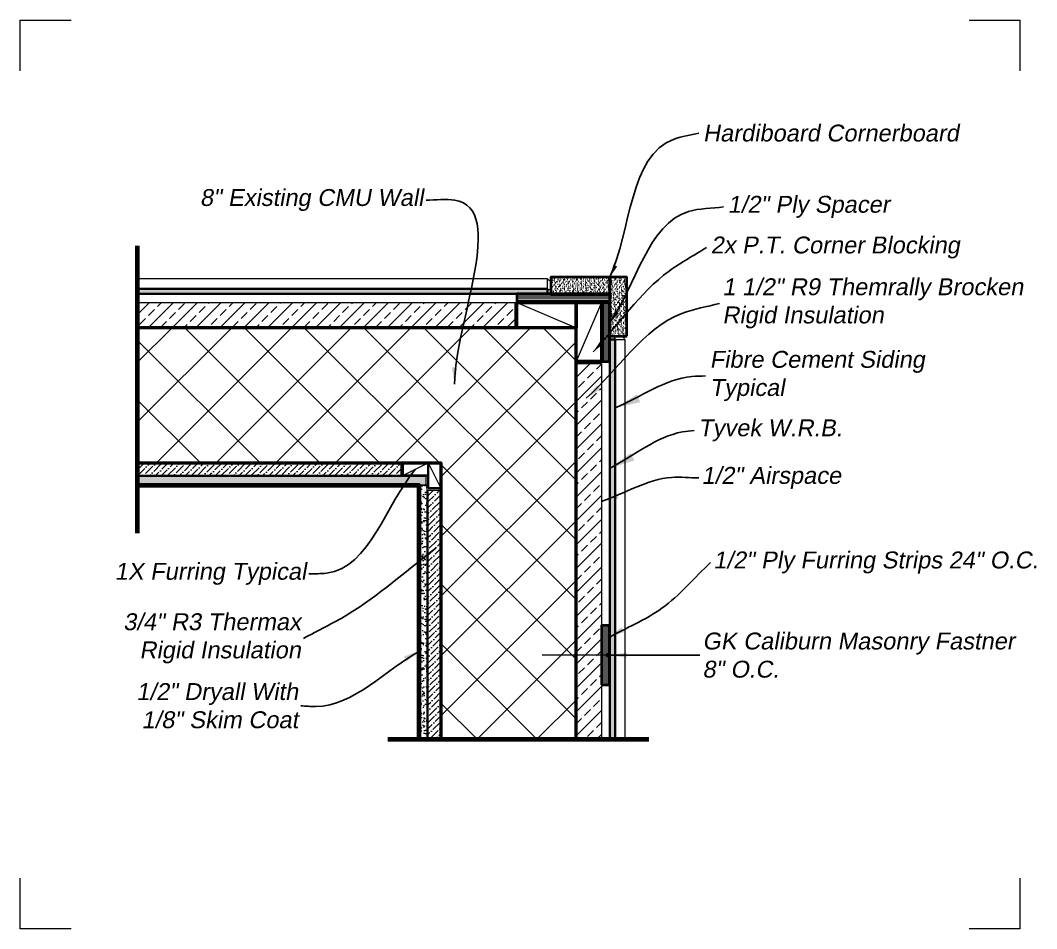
# Model space of a CAD drawing. Header units: inches. Extents: x -3905 to 10892, y 1064 to 9590.
# Drawn here: x 534.2 to 594.4, y 3620 to 3673.8 of the extents above; entities that cross this region are included whole.
import ezdxf

# ---------------------------------------------------------------- set-up
doc = ezdxf.new("R2010")
doc.units = ezdxf.units.IN
doc.header["$MEASUREMENT"] = 0
doc.layers.add('SECTIONS', color=70, linetype='Continuous', lineweight=0)
doc.layers.add('VP', color=164, linetype='Continuous', lineweight=0, plot=False)
doc.styles.add('DS-TXT1', font='arial.ttf', dxfattribs={"oblique": 10})
doc.dimstyles.new('DS-Fraction$7', dxfattribs={"dimtxt": 0.125, "dimasz": 0.125, "dimexe": 0.06, "dimexo": 0.06, "dimgap": 0.02, "dimtad": 0, "dimdec": 3, "dimzin": 0, "dimdsep": 46, "dimlunit": 4, "dimtxsty": 'DS-TXT1', "dimblk": 'BOXFILLED', "dimcen": -0.06, "dimclrd": 256, "dimclre": 256, "dimclrt": 256, "dimadec": 0, "dimazin": 0, "dimtfac": 1, "dimtdec": 3, "dimtmove": 1, "dimatfit": 3, "dimfxl": 1, "dimfrac": 2, "dimtolj": 1, "dimtzin": 0, "dimlwd": 0, "dimlwe": -1, "dimarcsym": 0})
pattern_1 = [(45, (-9.7597, -1.5269), (-0.70710678, 0.70710678), []), (45, (-9.0526, -1.5269), (-0.70710678, 0.70710678), [0.5, -0.25])]
pattern_2 = [(45, (-9.75966, -1.5269), (0.132582521, 0.486135912), [0.625, -0.125, 0, -0.125])]
pattern_3 = [(37.5, (-9.75966, -1.5269), (-0.012598672, 0.385364754), [0, -0.304, 0, -0.34, 0, -0.325]), (7.5, (-9.75966, -1.5269), (0.35395534, 0.56442921), [0, -0.164, 0, -0.274, 0, -0.105]), (327.5, (-10.00566, -1.5269), (0.622828372, 0.00113181), [0, -0.1, 0, -0.36, 0, -0.47]), (317.5, (-10.00566, -1.5269), (0.60122532, 0.17553511), [0, -0.05, 0, -0.236, 0, -0.27])]
pattern_4 = [(127.5, (-4.99938, 3.74636), (-0.192682377, -0.006299336), [0, -0.152, 0, -0.17, 0, -0.1625]), (97.5, (-4.99938, 3.74636), (-0.282214607, 0.17697767), [0, -0.082, 0, -0.137, 0, -0.0525]), (57.5, (-4.99938, 3.62336), (-0.000565905, 0.311414186), [0, -0.05, 0, -0.18, 0, -0.235]), (47.5, (-4.99938, 3.62336), (-0.087767556, 0.30061266), [0, -0.025, 0, -0.118, 0, -0.135])]

# ---------------------------------------------------------------- blocks, each defined once
blk = doc.blocks.new('_BoxFilled')
at = {"color": 0, "linetype": 'ByBlock', "lineweight": -2}
blk.add_line((-0.5, 0), (-1, 0), dxfattribs=at)
at = {"color": 0, "linetype": 'ByBlock'}
blk.add_solid([(-0.5, 0.5), (0.5, 0.5), (-0.5, -0.5), (0.5, -0.5)], dxfattribs=at)

msp = doc.modelspace()

# ---------------------------------------------------------------- hatches: boundary and pattern name
at = {"layer": 'SECTIONS', "linetype": 'Continuous', "lineweight": 5}
h = msp.add_hatch(dxfattribs=at)
h.set_pattern_fill('AR-SAND', color=256, scale=0.1, angle=90)
h.set_pattern_definition(pattern_4)
h.paths.add_polyline_path([(569.09401, 3658.60819), (565.59401, 3658.60819), (565.59401, 3657.60819), (569.09401, 3657.60819)])
h = msp.add_hatch(dxfattribs=at)
h.set_pattern_fill('AR-SAND', color=256, scale=0.1, angle=90)
h.set_pattern_definition(pattern_4)
h.paths.add_polyline_path([(570.09401, 3658.60819), (569.09401, 3658.60819), (569.09401, 3657.60819), (569.09401, 3655.10819), (570.09401, 3655.10819)])
h = msp.add_hatch(dxfattribs=at)
h.set_pattern_fill('AR-SAND', color=256, scale=0.1, angle=90)
h.set_pattern_definition(pattern_4)
h.paths.add_polyline_path([(565.40651, 3657.92069), (541.12153, 3657.92069), (541.12153, 3657.60819), (565.40651, 3657.60819)])
h = msp.add_hatch(dxfattribs=at)
h.set_pattern_fill('_USER', color=256, scale=0.125, pattern_type=0)
h.set_pattern_definition([(0, (-4.99938, 3.74636), (0, 0.125), [])])
h.paths.add_polyline_path([(569.09401, 3657.60819), (563.59401, 3657.60819), (563.59401, 3657.10819), (569.09401, 3657.10819)])
h = msp.add_hatch(dxfattribs=at)
h.set_pattern_fill('ANSI33', color=256, scale=4)
h.set_pattern_definition(pattern_1)
h.paths.add_polyline_path([(563.46901, 3657.10819), (541.12153, 3657.10819), (541.12153, 3655.60819), (563.46901, 3655.60819)])
h = msp.add_hatch(dxfattribs=at)
h.set_pattern_fill('_USER', color=256, scale=0.125, angle=90, pattern_type=0)
h.set_pattern_definition([(90, (-4.99938, 3.74636), (-0.125, 8e-18), [])])
h.paths.add_polyline_path([(569.09401, 3657.10819), (568.59401, 3657.10819), (568.59401, 3653.60819), (569.09401, 3653.60819)])
h = msp.add_hatch(dxfattribs=at)
h.set_pattern_fill('ANSI37', color=256, scale=20)
h.set_pattern_definition([(45, (-9.7597, -1.527), (-1.767767, 1.767767), []), (135, (-9.7597, -1.527), (-1.767767, -1.767767), [])])
h.paths.add_polyline_path([(567.09401, 3655.60819), (541.12153, 3655.60819), (541.12153, 3647.60819), (559.09401, 3647.60819), (559.09401, 3631.21699), (567.09401, 3631.21699)])
h = msp.add_hatch(dxfattribs=at)
h.set_pattern_fill('AR-SAND', color=256, scale=0.1, angle=90)
h.set_pattern_definition(pattern_4)
h.paths.add_polyline_path([(569.40651, 3654.92069), (569.09401, 3654.92069), (569.09401, 3631.21699), (569.40651, 3631.21699)])
h = msp.add_hatch(dxfattribs=at)
h.set_pattern_fill('ANSI33', color=256, scale=4)
h.set_pattern_definition(pattern_1)
h.paths.add_polyline_path([(568.59401, 3653.48319), (567.09401, 3653.48319), (567.09401, 3631.21699), (568.59401, 3631.21699)])
h = msp.add_hatch(dxfattribs=at)
h.set_pattern_fill('ANSI36', color=256, scale=2)
h.set_pattern_definition(pattern_2)
h.paths.add_polyline_path([(556.71901, 3647.60819), (541.12153, 3647.60819), (541.12153, 3646.85819), (556.71901, 3646.85819)])
h = msp.add_hatch(dxfattribs=at)
h.set_pattern_fill('AR-SAND', color=256, scale=0.2)
h.set_pattern_definition(pattern_3)
h.paths.add_polyline_path([(558.21901, 3646.79569), (541.12153, 3646.79569), (541.12153, 3646.29569), (558.21901, 3646.29569)])
h = msp.add_hatch(dxfattribs=at)
h.set_pattern_fill('AR-SAND', color=256, scale=0.2)
h.set_pattern_definition(pattern_3)
h.paths.add_polyline_path([(558.27528, 3646.29569), (557.77528, 3646.29569), (557.77528, 3631.21699), (558.27528, 3631.21699)])
h = msp.add_hatch(dxfattribs=at)
h.set_pattern_fill('ANSI36', color=256, scale=2)
h.set_pattern_definition(pattern_2)
h.paths.add_polyline_path([(559.09401, 3645.98319), (558.34401, 3645.98319), (558.34401, 3631.21699), (559.09401, 3631.21699)])
h = msp.add_hatch(dxfattribs=at)
h.set_pattern_fill('_USER', color=256, scale=0.125, angle=90, pattern_type=0)
h.set_pattern_definition([(90, (-4.99938, -15.39571), (-0.125, 8e-18), [])])
h.paths.add_polyline_path([(569.09401, 3637.96612), (568.59401, 3637.96612), (568.59401, 3634.46612), (569.09401, 3634.46612)])

# ---------------------------------------------------------------- linework, layer by layer
at = {"layer": 'SECTIONS', "linetype": 'Continuous', "lineweight": 90}
for p, q in [((541.12153, 3660.45234), (541.12153, 3643.44692)), ((571.38853, 3631.21699), (555.94247, 3631.21699))]:
    msp.add_line(p, q, dxfattribs=at)
at = {"layer": 'SECTIONS', "linetype": 'Continuous', "lineweight": 5}
for p, q in [((558.19913, 3658.49993), (541.12153, 3658.49993)), ((565.40651, 3658.49993), (558.19913, 3658.49993)), ((565.40651, 3657.92069), (565.40651, 3658.49993)), ((569.09401, 3657.60819), (541.12153, 3657.60819)), ((569.09401, 3657.60819), (569.09401, 3631.21699)), ((563.59401, 3657.10819), (567.09401, 3655.60819)), ((568.59401, 3657.10819), (567.09401, 3653.60819)), ((569.40651, 3654.92069), (569.98575, 3654.92069)), ((569.98575, 3654.92069), (569.98575, 3631.21699)), ((556.84401, 3646.85819), (558.34401, 3647.60819)), ((558.34401, 3647.60819), (559.09401, 3646.10819))]:
    msp.add_line(p, q, dxfattribs=at)
at = {"layer": 'SECTIONS', "linetype": 'Continuous', "lineweight": 13}
for p, q in [((569.09401, 3636.46612), (568.85216, 3636.21612)), ((569.09401, 3635.96612), (569.09401, 3636.46612)), ((569.09401, 3636.21612), (565.09401, 3636.21612)), ((569.09401, 3635.96612), (568.85216, 3636.21612))]:
    msp.add_line(p, q, dxfattribs=at)
at = {"layer": 'SECTIONS', "linetype": 'Continuous', "lineweight": 40}
for points in [[(565.59401, 3657.60819), (569.09401, 3657.60819), (569.09401, 3658.60819), (565.59401, 3658.60819)], [(570.09401, 3655.10819), (570.09401, 3658.60819), (569.09401, 3658.60819), (569.09401, 3655.10819)], [(569.09401, 3657.10819), (569.09401, 3657.60819), (563.59401, 3657.60819), (563.59401, 3657.10819)], [(568.59401, 3653.60819), (569.09401, 3653.60819), (569.09401, 3657.10819), (568.59401, 3657.10819)], [(568.59401, 3634.46612), (569.09401, 3634.46612), (569.09401, 3637.96612), (568.59401, 3637.96612)]]:
    msp.add_lwpolyline(points, close=True, dxfattribs=at)
at = {"layer": 'SECTIONS', "linetype": 'Continuous', "lineweight": 35}
for points in [[(565.40651, 3657.92069), (541.12153, 3657.92069), (541.12153, 3657.60819), (565.40651, 3657.60819)], [(558.34401, 3646.85819), (558.34401, 3647.60819), (556.84401, 3647.60819), (556.84401, 3646.85819)], [(558.34401, 3646.10819), (559.09401, 3646.10819), (559.09401, 3647.60819), (558.34401, 3647.60819)]]:
    msp.add_lwpolyline(points, close=True, dxfattribs=at)
at = {"layer": 'SECTIONS', "linetype": 'Continuous', "lineweight": 5}
for points in [[(541.12153, 3657.10819), (563.46901, 3657.10819), (563.46901, 3655.60819), (541.12153, 3655.60819)], [(567.09401, 3631.21699), (567.09401, 3653.48319), (568.59401, 3653.48319), (568.59401, 3631.21699)], [(541.12153, 3647.60819), (556.71901, 3647.60819), (556.71901, 3646.85819), (541.12153, 3646.85819)], [(541.12153, 3646.29569), (558.21901, 3646.29569), (558.21901, 3646.79569), (541.12153, 3646.79569)], [(558.27528, 3631.21699), (558.27528, 3646.29569), (557.77528, 3646.29569), (557.77528, 3631.21699)], [(558.34401, 3631.21699), (558.34401, 3645.98319), (559.09401, 3645.98319), (559.09401, 3631.21699)]]:
    msp.add_lwpolyline(points, dxfattribs=at)
at = {"layer": 'SECTIONS', "linetype": 'Continuous', "lineweight": 50}
for points in [[(567.09401, 3655.60819), (563.59401, 3655.60819), (563.59401, 3657.10819), (567.09401, 3657.10819)], [(567.09401, 3653.60819), (567.09401, 3657.10819), (568.59401, 3657.10819), (568.59401, 3653.60819)]]:
    msp.add_lwpolyline(points, close=True, dxfattribs=at)
for points in [[(567.09401, 3631.21699), (567.09401, 3655.60819), (541.12153, 3655.60819)], [(541.12153, 3647.60819), (559.09401, 3647.60819), (559.09401, 3631.21699)]]:
    msp.add_lwpolyline(points, dxfattribs=at)
at = {"layer": 'SECTIONS', "linetype": 'Continuous', "lineweight": 35}
msp.add_lwpolyline([(569.09401, 3631.21699), (569.09401, 3654.92069), (569.40651, 3654.92069), (569.40651, 3631.21699)], dxfattribs=at)
at = {"layer": 'SECTIONS', "linetype": 'Continuous', "lineweight": 70}
msp.add_lwpolyline([(541.12153, 3646.29569), (557.77528, 3646.29569), (557.77528, 3631.21699)], dxfattribs=at)
at = {"layer": 'SECTIONS', "linetype": 'Continuous', "lineweight": 5}
for centre, radius, start, end in [((565.56559, 3658.59228), 0.18395, 210.1333893, 278.8857589), ((565.53356, 3658.04946), 0.1809, 225.3854093, 289.5212201), ((569.53528, 3655.04774), 0.1809, 160.4787799, 224.6145907), ((570.07809, 3655.07978), 0.18395, 171.1142411, 239.8666107)]:
    msp.add_arc(centre, radius, start, end, dxfattribs=at)
at = {"layer": 'VP', "linetype": 'Continuous', "lineweight": 5}
for points in [[(534.19768, 3670.81367), (534.19768, 3673.81367), (537.19768, 3673.81367)], [(590.35317, 3673.81367), (593.35317, 3673.81367), (593.35317, 3670.81367)], [(537.19768, 3620.02203), (534.19768, 3620.02203), (534.19768, 3623.02203)], [(593.35317, 3623.02203), (593.35317, 3620.02203), (590.35317, 3620.02203)]]:
    msp.add_lwpolyline(points, dxfattribs=at)

# ---------------------------------------------------------------- texts
at = {"layer": 'SECTIONS', "linetype": 'Continuous', "lineweight": 5, "char_height": 1, "style": 'DS-TXT1'}
for s, insert, attachment_point in [('\\A1;Hardiboard Cornerboard', (574.60325, 3667.13064), 4), ('\\A1;8" Existing CMU Wall', (558.0501, 3663.16936), 6), ('\\A1;1/2" Ply Spacer', (576.06246, 3662.76643), 4), ('\\A1;2x P.T. Corner Blocking', (575.0514, 3660.35819), 4), ('\\A1;1 1/2" R9 Themrally Brocken\\PRigid Insulation', (575.74841, 3657.04995), 4), ('\\A1;Fibre Cement Siding\\PTypical', (574.99838, 3652.75114), 4), ('\\A1;Tyvek W.R.B.', (574.31666, 3649.53127), 4), ('\\A1;1/2" Airspace', (574.51556, 3646.71392), 4), ('\\A1;1/2" Ply Furring Strips 24" O.C.', (575.21104, 3641.7055), 4), ('\\A1;1X Furring Typical', (551.11591, 3641.03288), 6), ('\\A1;3/4" R3 Thermax\\PRigid Insulation', (550.79815, 3637.21407), 6), ('\\A1;GK Caliburn Masonry Fastner\\P8" O.C.', (574.56818, 3636.21612), 4), ('\\A1;1/2" Dryall With\\P1/8" Skim Coat', (550.63815, 3633.22168), 6)]:
    msp.add_mtext(s, dxfattribs=dict(at, insert=insert, attachment_point=attachment_point))

# ---------------------------------------------------------------- leaders
at = {"layer": 'SECTIONS', "linetype": 'Continuous', "lineweight": 5, "path_type": 1, "annotation_type": 0, "has_hookline": 1}
for points, override, hookline_direction, text_width in [([(569.09401, 3658.60819), (572.89184, 3666.7806), (574.36325, 3667.13064)], {"dimscale": 12, "dimasz": 0.0625, "dimgap": 0.02, "dimtad": 0}, 0, 15.10907), ([(559.90427, 3652.26815), (559.90427, 3663.16936), (558.2101, 3663.16936)], {"dimscale": 8, "dimgap": 0.02, "dimtad": 0}, 1, 13.25396), ([(569.09401, 3655.92461), (573.75439, 3662.49095), (575.82246, 3662.76643)], {"dimscale": 12, "dimasz": 0.0625, "dimgap": 0.02, "dimtad": 0}, 0, 9.62749), ([(568.10167, 3654.17969), (572.59697, 3658.96316), (574.8114, 3660.35819)], {"dimscale": 12, "dimasz": 0.0625, "dimgap": 0.02, "dimtad": 0}, 0, 14.79666), ([(567.69026, 3651.42994), (573.35491, 3656.45206), (575.58841, 3657.04995)], {"dimscale": 8, "dimgap": 0.02, "dimtad": 0}, 0, 17.74141), ([(569.40651, 3650.86255), (573.95274, 3652.72018), (574.75838, 3652.75114)], {"dimscale": 12, "dimgap": 0.02, "dimtad": 0}, 0, 12.70525), ([(569.09401, 3647.30216), (573.39497, 3649.43841), (574.07666, 3649.53127)], {"dimscale": 12, "dimgap": 0.02, "dimtad": 0}, 0, 8.55968), ([(557.59401, 3647.23319), (552.31829, 3641.07628), (551.27591, 3641.03288)], {"dimscale": 8, "dimgap": 0.02, "dimtad": 0}, 1, 11.26163), ([(568.59401, 3645.32071), (572.74427, 3646.74485), (574.35556, 3646.71392)], {"dimscale": 8, "dimgap": 0.02, "dimtad": 0}, 0, 8.23049), ([(558.78968, 3642.55172), (553.53439, 3638.60273), (550.95815, 3637.21407)], {"dimscale": 8, "dimgap": 0.02, "dimtad": 0}, 1, 10.62516), ([(568.98004, 3637.24471), (572.17002, 3638.99432), (575.05104, 3641.7055)], {"dimscale": 8, "dimgap": 0.02, "dimtad": 0}, 0, 19.14262), ([(557.87761, 3636.47635), (551.6668, 3633.17828), (550.79815, 3633.22168)], {"dimscale": 8, "dimgap": 0.02, "dimtad": 0}, 1, 9.51085), ([(569.09401, 3636.21612), (573.82559, 3636.21612), (574.40818, 3636.21612)], {"dimscale": 8, "dimgap": 0.02, "dimtad": 0}, 0, 18.60526)]:
    msp.add_leader(points, dimstyle='DS-Fraction$7', override=override, dxfattribs=dict(at, hookline_direction=hookline_direction, text_width=text_width))

doc.saveas('drawing.dxf')
